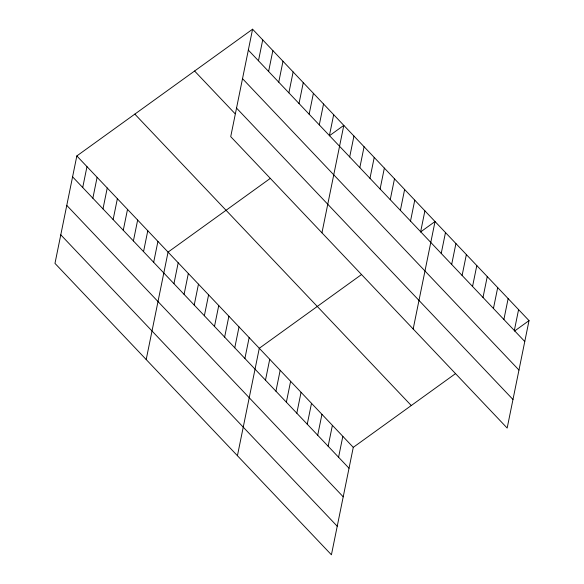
<?xml version="1.0" encoding="UTF-8"?>
<svg xmlns="http://www.w3.org/2000/svg" width="584" height="584" viewBox="0 0 584 584"><rect width="100%" height="100%" fill="white"/><g stroke="black" fill="none" stroke-linecap="round" stroke-linejoin="round"><path stroke-width="0.88" d="M252.58 29.2L230.724 136.649L507.167 428.057L529.024 320.616L252.58 29.2L76.832 155.943L54.976 263.384L331.42 554.8L353.276 447.351L455.564 373.592M82.716 187.515L86.972 166.623M92.856 198.202L97.105 177.31M102.988 208.889L107.244 187.997M113.128 219.577L117.377 198.684M123.268 230.257L127.516 209.364M133.4 240.944L137.649 220.051M143.54 251.631L147.788 230.738M153.672 262.311L157.921 241.418M146.197 359.554L168.061 252.106L270.348 178.346M173.944 283.685L178.193 262.793M184.084 294.373L188.333 273.48M194.216 305.052L198.465 284.16M204.356 315.74L208.605 294.847M258.471 60.78L262.72 39.887M214.489 326.427L218.744 305.534M268.603 71.46L272.859 50.567M224.628 337.114L228.877 316.221M278.743 82.147L282.992 61.254M234.761 347.794L239.017 326.901M288.876 92.834L293.132 71.941M244.9 358.481L249.149 337.589M299.015 103.521L303.264 82.629M237.425 455.717L259.289 348.276L361.569 274.509M309.148 114.201L313.404 93.309M265.479 380.177L269.728 359.284M319.287 124.888L323.536 103.996M275.925 391.185L280.174 370.293M329.42 135.576L333.676 114.683M286.364 402.194L290.613 381.301M321.952 232.812L343.808 125.37L329.31 135.824M296.811 413.202L301.059 392.309M349.692 156.943L353.948 136.05M307.25 424.21L311.506 403.318M359.832 167.63L364.08 146.737M317.696 435.219L321.945 414.326M369.971 178.317L374.22 157.424M380.104 188.997L384.352 168.104M328.142 446.227L332.391 425.334M390.243 199.684L394.492 178.792M338.581 457.236L342.83 436.343M400.376 210.371L404.624 189.479M410.516 221.059L414.764 200.166M420.648 231.738L424.896 210.846M413.173 328.982L435.036 221.533L420.538 231.987M441.227 253.434L445.483 232.542M451.673 264.442L455.921 243.55M462.112 275.451L466.368 254.558M472.558 286.459L476.807 265.567M483.004 297.468L487.253 276.575M493.444 308.476L497.699 287.591M503.89 319.492L508.138 298.599M514.336 330.5L518.585 309.608M514.526 331.07L529.024 320.616M248.331 50.093L524.775 341.509M242.521 78.657L518.964 370.066M236.535 108.084L512.978 399.5M194.589 71.022L235.133 113.763M134.831 114.114L411.275 405.53M76.832 155.943L353.276 447.351M72.584 176.835L349.028 468.244M66.773 205.393L343.217 496.809M60.787 234.826L337.231 526.235"/></g></svg>
